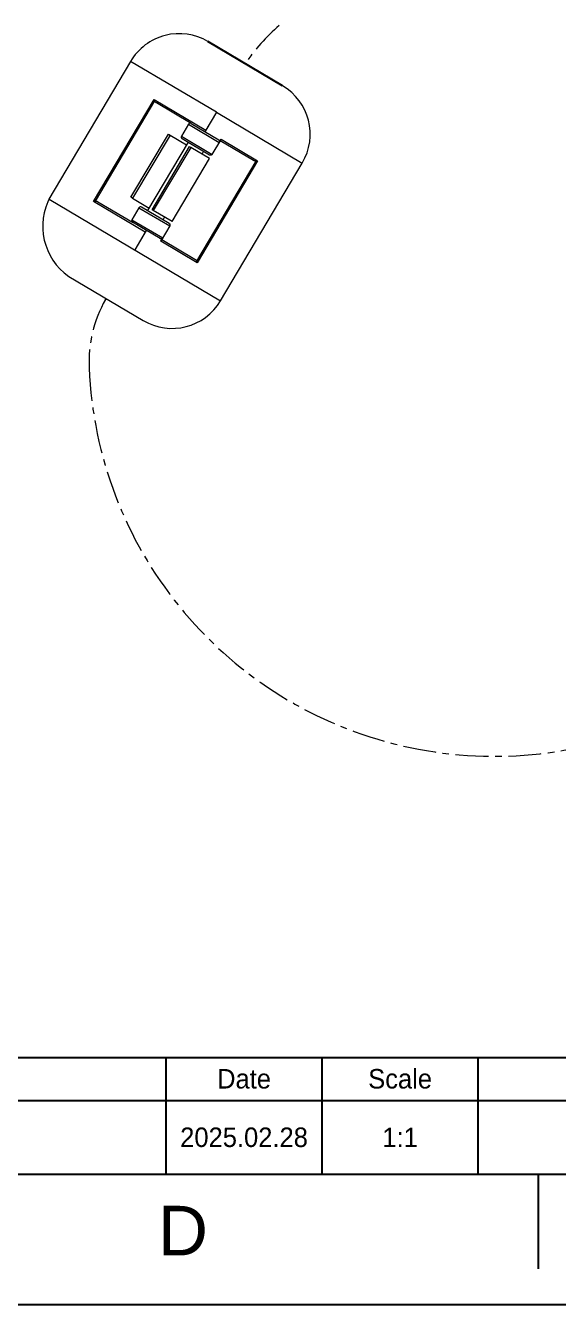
# Model space of a CAD drawing. Header units: millimetres. Extents: x 7368 to 7962, y 1333 to 2173.
# Drawn here: x 7752.2 to 7834.2, y 1333.4 to 1530.2 of the extents above; entities that cross this region are included whole.
import ezdxf

# ---------------------------------------------------------------- set-up
doc = ezdxf.new("R2010")
doc.units = ezdxf.units.MM
doc.linetypes.add('CENTERX2', pattern=[20.32, 12.7, -2.54, 2.54, -2.54])
doc.layers.add('CENTER', color=1, linetype='CENTERX2', lineweight=15)
doc.layers.add('TEXT', color=2, linetype='Continuous', lineweight=13)
doc.layers.add('FORM', color=7, linetype='Continuous')
doc.styles.add('ROMANS', font='Gulim.ttf')
doc.styles.get("Standard").update_dxf_attribs({"font": 'arial.ttf'})

msp = doc.modelspace()

# ---------------------------------------------------------------- linework, layer by layer
msp.add_line((7791.75, 1520.95), (7780.28, 1527.74))
at = {"linetype": 'Continuous', "lineweight": 18, "extrusion": (0.48481, 0.87462, 0)}
for p, q in [((7768.38, 1524.7), (7755.82, 1503.52)), ((7777.69, 1515.14), (7772.35, 1518.31)), ((7781.58, 1516.87), (7779.81, 1513.88)), ((7781.58, 1516.87), (7779.96, 1514.13)), ((7768.44, 1503.79), (7774.2, 1513.51)), ((7774.2, 1513.51), (7774.45, 1513.36)), ((7774.45, 1513.36), (7776.99, 1511.85)), ((7777.3, 1515.04), (7776.2, 1513.19)), ((7777.69, 1515.14), (7781.93, 1512.63)), ((7777.23, 1512.25), (7770.99, 1501.73)), ((7771.68, 1501.87), (7777.44, 1511.58)), ((7780.54, 1510.28), (7776.3, 1512.8)), ((7777.44, 1511.58), (7777.63, 1511.47)), ((7780.53, 1509.75), (7777.63, 1511.47)), ((7780.94, 1510.39), (7782.25, 1512.6)), ((7782.03, 1512.23), (7782.33, 1512.73)), ((7787.28, 1509.46), (7782.18, 1512.48)), ((7774.77, 1500.04), (7780.53, 1509.75)), ((7779.38, 1510.43), (7779.62, 1510.83)), ((7782.23, 1487.87), (7794.79, 1509.04)), ((7768.69, 1503.64), (7768.44, 1503.79)), ((7768.69, 1503.64), (7771.23, 1502.13)), ((7763.34, 1503.11), (7768.68, 1499.94)), ((7769.67, 1502.18), (7768.58, 1500.34)), ((7774.31, 1499.77), (7770.07, 1502.28)), ((7771.87, 1501.76), (7771.68, 1501.87)), ((7774.77, 1500.04), (7771.87, 1501.76)), ((7772.92, 1497.43), (7768.68, 1499.94)), ((7773.39, 1500.32), (7773.62, 1500.72)), ((7770.8, 1498.68), (7769.03, 1495.69)), ((7770.65, 1498.43), (7769.03, 1495.69)), ((7774.41, 1499.37), (7773.1, 1497.16)), ((7773.02, 1497.03), (7773.32, 1497.53)), ((7773.17, 1497.28), (7778.27, 1494.26)), ((7758.87, 1491.62), (7770.33, 1484.82))]:
    msp.add_line(p, q, dxfattribs=at)
at = {"linetype": 'Continuous', "lineweight": 13, "extrusion": (0.48481, 0.87462, 0)}
for p, q in [((7781.58, 1516.87), (7768.38, 1524.7)), ((7762.7, 1503.15), (7772, 1518.85)), ((7772.06, 1518.61), (7762.93, 1503.21)), ((7772, 1518.85), (7779.96, 1514.13)), ((7781.58, 1516.87), (7794.79, 1509.04)), ((7774.45, 1513.36), (7768.69, 1503.64)), ((7777.3, 1515.04), (7782.03, 1512.23)), ((7777.63, 1511.47), (7771.87, 1501.76)), ((7776.2, 1513.19), (7780.94, 1510.39)), ((7782.33, 1512.73), (7787.92, 1509.41)), ((7787.92, 1509.41), (7778.61, 1493.72)), ((7778.55, 1493.96), (7787.68, 1509.35)), ((7755.84, 1503.51), (7782.23, 1487.87)), ((7770.65, 1498.43), (7762.7, 1503.15)), ((7769.67, 1502.18), (7774.41, 1499.37)), ((7768.58, 1500.34), (7773.32, 1497.53)), ((7778.61, 1493.72), (7773.02, 1497.03))]:
    msp.add_line(p, q, dxfattribs=at)
at = {"linetype": 'Continuous', "lineweight": 18}
for centre, radius, start, end in [((7775.85, 1520.27), 8.69, 59.3383, 149.3383), ((7787.31, 1513.48), 8.69, 329.3383, 59.3383), ((7777.55, 1514.89), 0.29, 59.3383, 149.3383), ((7776.45, 1513.05), 0.29, 149.3383, 239.3383), ((7764.3, 1499.33), 9.43, 151.1933, 234.8561), ((7769.92, 1502.03), 0.29, 59.3383, 149.3383), ((7768.83, 1500.19), 0.29, 149.3383, 239.3383), ((7774.76, 1492.3), 8.69, 239.3383, 329.3383)]:
    msp.add_arc(centre, radius, start, end, dxfattribs=at)
at = {"linetype": 'Continuous', "lineweight": 18, "extrusion": (0, 0, -1)}
for centre, start, end in [((-7780.69, 1510.53), 210.6617, 300.6617), ((-7774.16, 1499.52), 120.6617, 210.6617)]:
    msp.add_arc(centre, 0.29, start, end, dxfattribs=at)
msp.add_arc((7786.34, 1475.93), 24.97, 150.5218, 150.9095)
at = {"linetype": 'Continuous', "lineweight": 18}
for points, knots in [([(7772.06, 1518.61), (7772.05, 1518.66), (7772.03, 1518.7), (7772.01, 1518.78), (7772.01, 1518.82), (7772, 1518.85), (7772, 1518.85), (7772, 1518.85)], [0, 0, 0, 0, 0.577317, 0.577317, 0.9897, 0.9897, 1, 1, 1, 1]), ([(7772.35, 1518.31), (7772.32, 1518.33), (7772.29, 1518.35), (7772.23, 1518.39), (7772.21, 1518.41), (7772.17, 1518.45), (7772.16, 1518.46), (7772.14, 1518.48), (7772.13, 1518.49), (7772.12, 1518.5), (7772.12, 1518.51), (7772.1, 1518.53), (7772.09, 1518.55), (7772.08, 1518.58), (7772.07, 1518.59), (7772.06, 1518.61)], [0, 0, 0, 0, 0.25, 0.25, 0.5, 0.5, 0.625, 0.625, 0.6875, 0.6875, 0.75, 0.75, 0.875, 0.875, 1, 1, 1, 1]), ([(7781.93, 1512.63), (7781.94, 1512.62), (7781.96, 1512.61), (7781.98, 1512.59), (7781.99, 1512.58), (7782, 1512.57), (7782.01, 1512.56), (7782.02, 1512.54), (7782.03, 1512.52), (7782.05, 1512.5), (7782.05, 1512.49), (7782.06, 1512.47), (7782.06, 1512.46), (7782.07, 1512.43), (7782.07, 1512.41), (7782.07, 1512.39), (7782.07, 1512.38), (7782.07, 1512.36), (7782.07, 1512.35), (7782.07, 1512.32), (7782.06, 1512.3), (7782.05, 1512.26), (7782.04, 1512.25), (7782.03, 1512.23)], [0, 0, 0, 0, 0.125, 0.125, 0.1875, 0.1875, 0.25, 0.25, 0.375, 0.375, 0.4375, 0.4375, 0.5, 0.5, 0.625, 0.625, 0.6875, 0.6875, 0.75, 0.75, 0.875, 0.875, 1, 1, 1, 1]), ([(7782.25, 1512.6), (7782.26, 1512.62), (7782.27, 1512.64), (7782.29, 1512.67), (7782.3, 1512.68), (7782.31, 1512.71), (7782.32, 1512.72), (7782.33, 1512.73)], [0, 0, 0, 0, 0.5, 0.5, 0.75, 0.75, 1, 1, 1, 1]), ([(7787.68, 1509.35), (7787.66, 1509.35), (7787.64, 1509.35), (7787.61, 1509.35), (7787.59, 1509.35), (7787.56, 1509.35), (7787.56, 1509.36), (7787.54, 1509.36), (7787.53, 1509.36), (7787.5, 1509.36), (7787.49, 1509.37), (7787.44, 1509.38), (7787.4, 1509.39), (7787.35, 1509.42), (7787.34, 1509.42), (7787.31, 1509.44), (7787.29, 1509.45), (7787.28, 1509.46)], [0, 0, 0, 0, 0.125, 0.125, 0.25, 0.25, 0.3125, 0.3125, 0.375, 0.375, 0.5, 0.5, 0.75, 0.75, 0.875, 0.875, 1, 1, 1, 1]), ([(7787.68, 1509.35), (7787.73, 1509.36), (7787.77, 1509.37), (7787.85, 1509.39), (7787.88, 1509.4), (7787.91, 1509.41), (7787.92, 1509.41), (7787.92, 1509.41)], [0, 0, 0, 0, 0.577317, 0.577317, 0.9897, 0.9897, 1, 1, 1, 1]), ([(7762.93, 1503.21), (7762.89, 1503.21), (7762.84, 1503.2), (7762.76, 1503.17), (7762.73, 1503.16), (7762.7, 1503.15), (7762.7, 1503.15), (7762.7, 1503.15)], [0, 0, 0, 0, 0.577317, 0.577317, 0.9897, 0.9897, 1, 1, 1, 1]), ([(7762.93, 1503.21), (7762.95, 1503.21), (7762.97, 1503.22), (7763, 1503.22), (7763.02, 1503.21), (7763.05, 1503.21), (7763.06, 1503.21), (7763.07, 1503.21), (7763.08, 1503.21), (7763.11, 1503.2), (7763.13, 1503.2), (7763.18, 1503.18), (7763.21, 1503.17), (7763.26, 1503.15), (7763.27, 1503.14), (7763.3, 1503.13), (7763.32, 1503.12), (7763.34, 1503.11)], [0, 0, 0, 0, 0.125, 0.125, 0.25, 0.25, 0.3125, 0.3125, 0.375, 0.375, 0.5, 0.5, 0.75, 0.75, 0.875, 0.875, 1, 1, 1, 1]), ([(7773.32, 1497.53), (7773.31, 1497.51), (7773.29, 1497.5), (7773.27, 1497.48), (7773.27, 1497.47), (7773.25, 1497.46), (7773.25, 1497.45), (7773.22, 1497.43), (7773.21, 1497.42), (7773.19, 1497.41), (7773.18, 1497.41), (7773.17, 1497.41), (7773.17, 1497.41), (7773.15, 1497.4), (7773.15, 1497.4), (7773.12, 1497.39), (7773.1, 1497.39), (7773.07, 1497.39), (7773.06, 1497.39), (7773.04, 1497.39), (7773.02, 1497.39), (7773, 1497.39), (7772.99, 1497.4), (7772.98, 1497.4), (7772.95, 1497.41), (7772.93, 1497.42), (7772.92, 1497.43)], [0, 0, 0, 0, 0.125, 0.125, 0.1875, 0.1875, 0.25, 0.25, 0.375, 0.375, 0.40625, 0.40625, 0.4375, 0.4375, 0.5, 0.5, 0.625, 0.625, 0.6875, 0.6875, 0.75, 0.8125, 0.8125, 0.875, 0.875, 1, 1, 1, 1]), ([(7773.02, 1497.03), (7773.03, 1497.05), (7773.05, 1497.08), (7773.07, 1497.11), (7773.07, 1497.12), (7773.08, 1497.14), (7773.09, 1497.15), (7773.1, 1497.16)], [0, 0, 0, 0, 0.5, 0.5, 0.75, 0.75, 1, 1, 1, 1]), ([(7778.27, 1494.26), (7778.3, 1494.24), (7778.33, 1494.22), (7778.38, 1494.18), (7778.41, 1494.15), (7778.44, 1494.12), (7778.46, 1494.1), (7778.47, 1494.08), (7778.48, 1494.08), (7778.49, 1494.06), (7778.49, 1494.06), (7778.51, 1494.03), (7778.52, 1494.02), (7778.53, 1493.99), (7778.54, 1493.97), (7778.55, 1493.96)], [0, 0, 0, 0, 0.25, 0.25, 0.5, 0.5, 0.625, 0.625, 0.6875, 0.6875, 0.75, 0.75, 0.875, 0.875, 1, 1, 1, 1]), ([(7778.55, 1493.96), (7778.57, 1493.91), (7778.58, 1493.86), (7778.6, 1493.78), (7778.61, 1493.75), (7778.61, 1493.72), (7778.61, 1493.72), (7778.61, 1493.72)], [0, 0, 0, 0, 0.577317, 0.577317, 0.9897, 0.9897, 1, 1, 1, 1])]:
    msp.add_open_spline(points, degree=3, knots=knots, dxfattribs=at)
at = {"layer": 'CENTER', "ltscale": 0.4}
for centre, radius, start, end in [((7809.61, 1508.58), 28.38, 130.3364, 146.239), ((7781.99, 1478.35), 20, 150.9095, 182.3501), ((7824.28, 1480.08), 62.32, 182.3501, 329.0301)]:
    msp.add_arc(centre, radius, start, end, dxfattribs=at)
at = {"layer": 'FORM'}
for p, q in [((7617.23, 1371.42), (7941.83, 1371.42)), ((7773.83, 1353.42), (7773.83, 1371.42)), ((7773.83, 1353.42), (7773.83, 1371.42)), ((7773.83, 1353.42), (7773.83, 1371.42)), ((7797.83, 1353.42), (7797.83, 1371.42)), ((7821.83, 1353.42), (7821.83, 1371.42)), ((7617.23, 1364.82), (7869.83, 1364.82))]:
    msp.add_line(p, q, dxfattribs=at)
at = {"layer": 'FORM', "linetype": 'Continuous'}
msp.add_line((7941.83, 1353.42), (7387.83, 1353.42), dxfattribs=at)
at = {"layer": 'FORM', "color": 7, "linetype": 'Continuous'}
for p, q in [((7831.04, 1353.41), (7831.04, 1338.88)), ((7367.83, 1333.42), (7961.83, 1333.42))]:
    msp.add_line(p, q, dxfattribs=at)

# ---------------------------------------------------------------- texts
at = {"layer": 'FORM', "insert": (7776.44, 1344.78), "char_height": 7.62, "attachment_point": 5}
msp.add_mtext_dynamic_manual_height_columns('D', width=10, gutter_width=12.5, heights=[0], dxfattribs=at)
at = {"layer": 'TEXT', "char_height": 3, "attachment_point": 5, "style": 'ROMANS'}
for s, insert in [('Scale', (7809.83, 1368.12)), ('Date', (7785.83, 1368.12)), ('2025.02.28', (7785.83, 1359.12)), ('1:1', (7809.83, 1359.12))]:
    msp.add_mtext_dynamic_manual_height_columns(s, width=24, gutter_width=15, heights=[0], dxfattribs=dict(at, insert=insert))

doc.saveas('drawing.dxf')
